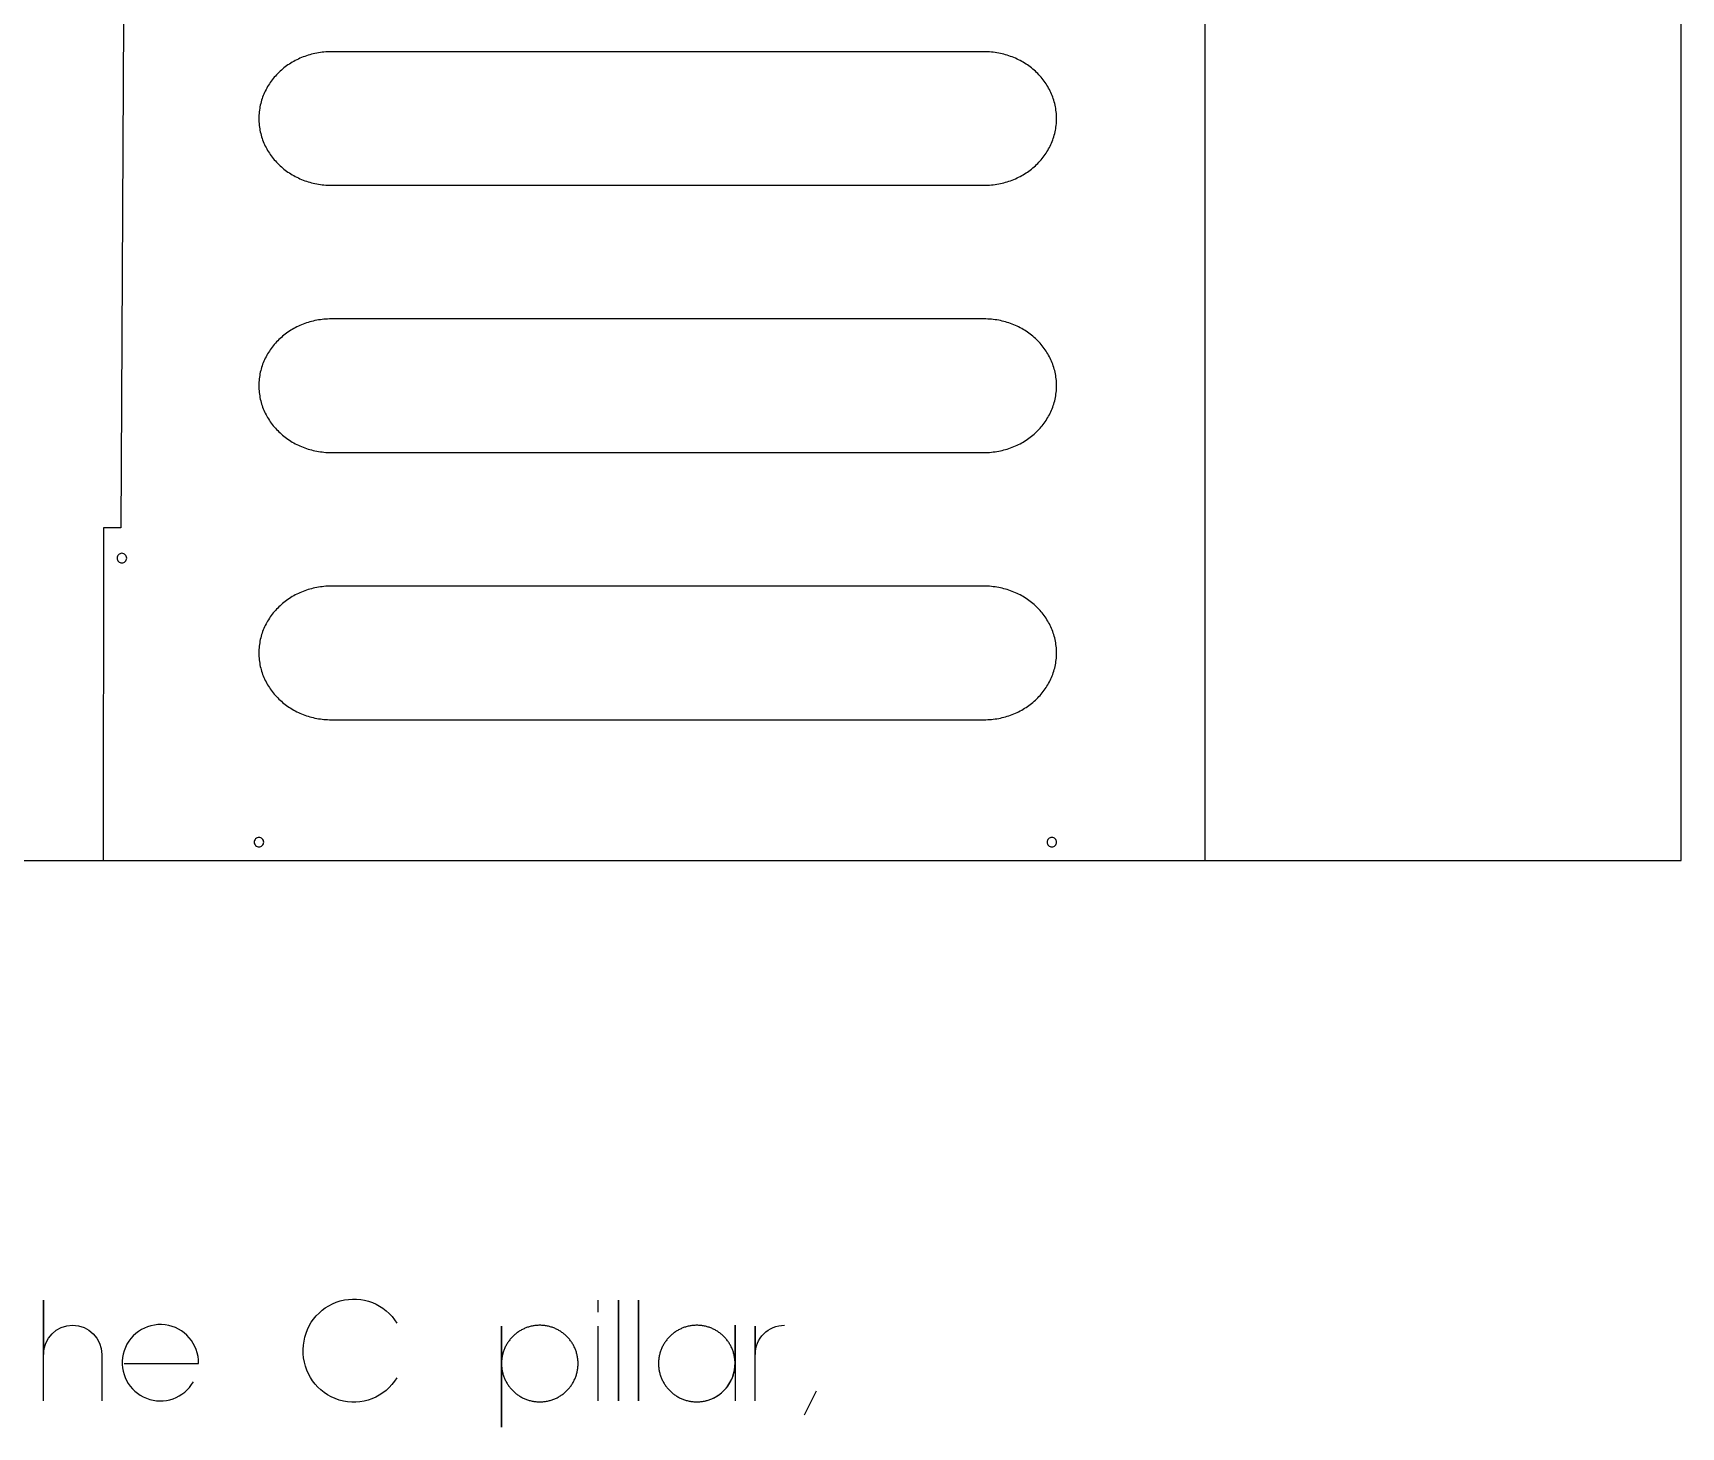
# Model space of a CAD drawing. Extents: x -841 to 7008, y -577 to 2808.
# Drawn here: x 2904 to 3722, y -281 to 411 of the extents above; entities that cross this region are included whole.
import ezdxf

# ---------------------------------------------------------------- set-up
doc = ezdxf.new("R2010")
doc.units = 0
for name, color, linetype in [('DEFAULT_LAYER', 1, 'CONTINUOUS'), ('T5_LOGOLAYER_2', 18, 'CONTINUOUS'), ('T5_LOGOLAYER_20', 18, 'CONTINUOUS'), ('T5_LOGOLAYER_21', 18, 'CONTINUOUS')]:
    doc.layers.add(name, color=color, linetype=linetype)

msp = doc.modelspace()

# ---------------------------------------------------------------- linework, layer by layer
at = {"layer": 'DEFAULT_LAYER'}
for points in [[(3015.81, 368.22), (3015.82, 367.36), (3015.86, 366.51), (3015.92, 365.67), (3016, 364.83), (3016.1, 364), (3016.23, 363.17), (3016.37, 362.35), (3016.54, 361.54), (3016.73, 360.73), (3016.94, 359.93), (3017.18, 359.14), (3017.43, 358.36), (3017.7, 357.59), (3018, 356.82), (3018.31, 356.06), (3018.64, 355.31), (3018.99, 354.57), (3019.36, 353.84), (3019.75, 353.12), (3020.16, 352.42), (3020.58, 351.72), (3021.02, 351.03), (3021.48, 350.35), (3021.96, 349.68), (3022.45, 349.03), (3022.96, 348.38), (3023.49, 347.75), (3024.03, 347.13), (3024.59, 346.52), (3025.16, 345.93), (3025.75, 345.34), (3026.36, 344.77), (3026.97, 344.22), (3027.61, 343.68), (3028.25, 343.15), (3028.91, 342.63), (3029.59, 342.13), (3030.27, 341.65), (3030.97, 341.18), (3031.68, 340.72), (3032.41, 340.29), (3033.14, 339.86), (3033.89, 339.45), (3034.65, 339.06), (3035.42, 338.69), (3036.2, 338.33), (3037, 337.99), (3037.8, 337.67), (3038.61, 337.36), (3039.43, 337.07), (3040.27, 336.8), (3041.11, 336.55), (3041.96, 336.32), (3042.81, 336.11), (3043.68, 335.91), (3044.56, 335.74), (3045.44, 335.58), (3046.33, 335.44), (3047.23, 335.33), (3048.13, 335.23), (3049.04, 335.16), (3049.96, 335.1), (3050.88, 335.07), (3051.81, 335.06), (3375.81, 335.06), (3376.74, 335.07), (3377.66, 335.1), (3378.58, 335.16), (3379.49, 335.23), (3380.4, 335.33), (3381.29, 335.44), (3382.18, 335.58), (3383.07, 335.74), (3383.94, 335.91), (3384.81, 336.11), (3385.67, 336.32), (3386.52, 336.55), (3387.36, 336.8), (3388.19, 337.07), (3389.01, 337.36), (3389.82, 337.67), (3390.63, 337.99), (3391.42, 338.33), (3392.2, 338.69), (3392.97, 339.06), (3393.73, 339.45), (3394.48, 339.86), (3395.21, 340.29), (3395.94, 340.72), (3396.65, 341.18), (3397.35, 341.65), (3398.04, 342.13), (3398.71, 342.63), (3399.37, 343.15), (3400.02, 343.68), (3400.65, 344.22), (3401.27, 344.77), (3401.87, 345.34), (3402.46, 345.93), (3403.03, 346.52), (3403.59, 347.13), (3404.13, 347.75), (3404.66, 348.38), (3405.17, 349.03), (3405.66, 349.68), (3406.14, 350.35), (3406.6, 351.03), (3407.04, 351.72), (3407.47, 352.42), (3407.87, 353.12), (3408.26, 353.84), (3408.63, 354.57), (3408.98, 355.31), (3409.31, 356.06), (3409.63, 356.82), (3409.92, 357.59), (3410.19, 358.36), (3410.45, 359.14), (3410.68, 359.93), (3410.89, 360.73), (3411.08, 361.54), (3411.25, 362.35), (3411.4, 363.17), (3411.52, 364), (3411.63, 364.83), (3411.71, 365.67), (3411.76, 366.51), (3411.8, 367.36), (3411.81, 368.22), (3411.8, 369.08), (3411.76, 369.93), (3411.71, 370.77), (3411.63, 371.61), (3411.52, 372.44), (3411.4, 373.27), (3411.25, 374.09), (3411.08, 374.9), (3410.89, 375.71), (3410.68, 376.51), (3410.45, 377.3), (3410.19, 378.08), (3409.92, 378.86), (3409.63, 379.62), (3409.31, 380.38), (3408.98, 381.13), (3408.63, 381.87), (3408.26, 382.6), (3407.87, 383.32), (3407.47, 384.03), (3407.04, 384.73), (3406.6, 385.41), (3406.14, 386.09), (3405.66, 386.76), (3405.17, 387.42), (3404.66, 388.06), (3404.13, 388.69), (3403.59, 389.31), (3403.03, 389.92), (3402.46, 390.52), (3401.87, 391.1), (3401.27, 391.67), (3400.65, 392.22), (3400.02, 392.77), (3399.37, 393.29), (3398.71, 393.81), (3398.04, 394.31), (3397.35, 394.79), (3396.65, 395.26), (3395.94, 395.72), (3395.21, 396.16), (3394.48, 396.58), (3393.73, 396.99), (3392.97, 397.38), (3392.2, 397.75), (3391.42, 398.11), (3390.63, 398.45), (3389.82, 398.77), (3389.01, 399.08), (3388.19, 399.37), (3387.36, 399.64), (3386.52, 399.89), (3385.67, 400.12), (3384.81, 400.34), (3383.94, 400.53), (3383.07, 400.71), (3382.18, 400.86), (3381.29, 401), (3380.4, 401.11), (3379.49, 401.21), (3378.58, 401.28), (3377.66, 401.34), (3376.74, 401.37), (3375.81, 401.38), (3051.81, 401.38), (3050.88, 401.37), (3049.96, 401.34), (3049.04, 401.28), (3048.13, 401.21), (3047.23, 401.11), (3046.33, 401), (3045.44, 400.86), (3044.56, 400.71), (3043.68, 400.53), (3042.81, 400.34), (3041.96, 400.12), (3041.11, 399.89), (3040.27, 399.64), (3039.43, 399.37), (3038.61, 399.08), (3037.8, 398.77), (3037, 398.45), (3036.2, 398.11), (3035.42, 397.75), (3034.65, 397.38), (3033.89, 396.99), (3033.14, 396.58), (3032.41, 396.16), (3031.68, 395.72), (3030.97, 395.26), (3030.27, 394.79), (3029.59, 394.31), (3028.91, 393.81), (3028.25, 393.29), (3027.61, 392.77), (3026.97, 392.22), (3026.36, 391.67), (3025.75, 391.1), (3025.16, 390.52), (3024.59, 389.92), (3024.03, 389.31), (3023.49, 388.69), (3022.96, 388.06), (3022.45, 387.42), (3021.96, 386.76), (3021.48, 386.09), (3021.02, 385.41), (3020.58, 384.73), (3020.16, 384.03), (3019.75, 383.32), (3019.36, 382.6), (3018.99, 381.87), (3018.64, 381.13), (3018.31, 380.38), (3018, 379.62), (3017.7, 378.86), (3017.43, 378.08), (3017.18, 377.3), (3016.94, 376.51), (3016.73, 375.71), (3016.54, 374.9), (3016.37, 374.09), (3016.23, 373.27), (3016.1, 372.44), (3016, 371.61), (3015.92, 370.77), (3015.86, 369.93), (3015.82, 369.08)], [(3015.81, 235.59), (3015.82, 234.73), (3015.86, 233.88), (3015.92, 233.03), (3016, 232.2), (3016.1, 231.36), (3016.23, 230.54), (3016.37, 229.72), (3016.54, 228.9), (3016.73, 228.1), (3016.94, 227.3), (3017.18, 226.51), (3017.43, 225.73), (3017.7, 224.95), (3018, 224.18), (3018.31, 223.43), (3018.64, 222.68), (3018.99, 221.94), (3019.36, 221.21), (3019.75, 220.49), (3020.16, 219.78), (3020.58, 219.08), (3021.02, 218.39), (3021.48, 217.71), (3021.96, 217.05), (3022.45, 216.39), (3022.96, 215.75), (3023.49, 215.11), (3024.03, 214.49), (3024.59, 213.89), (3025.16, 213.29), (3025.75, 212.71), (3026.36, 212.14), (3026.97, 211.58), (3027.61, 211.04), (3028.25, 210.51), (3028.91, 210), (3029.59, 209.5), (3030.27, 209.01), (3030.97, 208.54), (3031.68, 208.09), (3032.41, 207.65), (3033.14, 207.23), (3033.89, 206.82), (3034.65, 206.43), (3035.42, 206.05), (3036.2, 205.7), (3037, 205.36), (3037.8, 205.03), (3038.61, 204.73), (3039.43, 204.44), (3040.27, 204.17), (3041.11, 203.92), (3041.96, 203.69), (3042.81, 203.47), (3043.68, 203.28), (3044.56, 203.1), (3045.44, 202.95), (3046.33, 202.81), (3047.23, 202.69), (3048.13, 202.6), (3049.04, 202.52), (3049.96, 202.47), (3050.88, 202.44), (3051.81, 202.43), (3375.81, 202.43), (3376.74, 202.44), (3377.66, 202.47), (3378.58, 202.52), (3379.49, 202.6), (3380.4, 202.69), (3381.29, 202.81), (3382.18, 202.95), (3383.07, 203.1), (3383.94, 203.28), (3384.81, 203.47), (3385.67, 203.69), (3386.52, 203.92), (3387.36, 204.17), (3388.19, 204.44), (3389.01, 204.73), (3389.82, 205.03), (3390.63, 205.36), (3391.42, 205.7), (3392.2, 206.05), (3392.97, 206.43), (3393.73, 206.82), (3394.48, 207.23), (3395.21, 207.65), (3395.94, 208.09), (3396.65, 208.54), (3397.35, 209.01), (3398.04, 209.5), (3398.71, 210), (3399.37, 210.51), (3400.02, 211.04), (3400.65, 211.58), (3401.27, 212.14), (3401.87, 212.71), (3402.46, 213.29), (3403.03, 213.89), (3403.59, 214.49), (3404.13, 215.11), (3404.66, 215.75), (3405.17, 216.39), (3405.66, 217.05), (3406.14, 217.71), (3406.6, 218.39), (3407.04, 219.08), (3407.47, 219.78), (3407.87, 220.49), (3408.26, 221.21), (3408.63, 221.94), (3408.98, 222.68), (3409.31, 223.43), (3409.63, 224.18), (3409.92, 224.95), (3410.19, 225.73), (3410.45, 226.51), (3410.68, 227.3), (3410.89, 228.1), (3411.08, 228.9), (3411.25, 229.72), (3411.4, 230.54), (3411.52, 231.36), (3411.63, 232.2), (3411.71, 233.03), (3411.76, 233.88), (3411.8, 234.73), (3411.81, 235.59), (3411.8, 236.44), (3411.76, 237.29), (3411.71, 238.14), (3411.63, 238.98), (3411.52, 239.81), (3411.4, 240.64), (3411.25, 241.46), (3411.08, 242.27), (3410.89, 243.07), (3410.68, 243.87), (3410.45, 244.66), (3410.19, 245.45), (3409.92, 246.22), (3409.63, 246.99), (3409.31, 247.74), (3408.98, 248.49), (3408.63, 249.23), (3408.26, 249.96), (3407.87, 250.68), (3407.47, 251.39), (3407.04, 252.09), (3406.6, 252.78), (3406.14, 253.46), (3405.66, 254.13), (3405.17, 254.78), (3404.66, 255.43), (3404.13, 256.06), (3403.59, 256.68), (3403.03, 257.29), (3402.46, 257.88), (3401.87, 258.46), (3401.27, 259.03), (3400.65, 259.59), (3400.02, 260.13), (3399.37, 260.66), (3398.71, 261.17), (3398.04, 261.67), (3397.35, 262.16), (3396.65, 262.63), (3395.94, 263.08), (3395.21, 263.52), (3394.48, 263.94), (3393.73, 264.35), (3392.97, 264.74), (3392.2, 265.12), (3391.42, 265.47), (3390.63, 265.82), (3389.82, 266.14), (3389.01, 266.44), (3388.19, 266.73), (3387.36, 267), (3386.52, 267.25), (3385.67, 267.49), (3384.81, 267.7), (3383.94, 267.9), (3383.07, 268.07), (3382.18, 268.23), (3381.29, 268.36), (3380.4, 268.48), (3379.49, 268.57), (3378.58, 268.65), (3377.66, 268.7), (3376.74, 268.73), (3375.81, 268.74), (3051.81, 268.74), (3050.88, 268.73), (3049.96, 268.7), (3049.04, 268.65), (3048.13, 268.57), (3047.23, 268.48), (3046.33, 268.36), (3045.44, 268.23), (3044.56, 268.07), (3043.68, 267.9), (3042.81, 267.7), (3041.96, 267.49), (3041.11, 267.25), (3040.27, 267), (3039.43, 266.73), (3038.61, 266.44), (3037.8, 266.14), (3037, 265.82), (3036.2, 265.47), (3035.42, 265.12), (3034.65, 264.74), (3033.89, 264.35), (3033.14, 263.94), (3032.41, 263.52), (3031.68, 263.08), (3030.97, 262.63), (3030.27, 262.16), (3029.59, 261.67), (3028.91, 261.17), (3028.25, 260.66), (3027.61, 260.13), (3026.97, 259.59), (3026.36, 259.03), (3025.75, 258.46), (3025.16, 257.88), (3024.59, 257.29), (3024.03, 256.68), (3023.49, 256.06), (3022.96, 255.43), (3022.45, 254.78), (3021.96, 254.13), (3021.48, 253.46), (3021.02, 252.78), (3020.58, 252.09), (3020.16, 251.39), (3019.75, 250.68), (3019.36, 249.96), (3018.99, 249.23), (3018.64, 248.49), (3018.31, 247.74), (3018, 246.99), (3017.7, 246.22), (3017.43, 245.45), (3017.18, 244.66), (3016.94, 243.87), (3016.73, 243.07), (3016.54, 242.27), (3016.37, 241.46), (3016.23, 240.64), (3016.1, 239.81), (3016, 238.98), (3015.92, 238.14), (3015.86, 237.29), (3015.82, 236.44)], [(3015.81, 102.95), (3015.82, 102.1), (3015.86, 101.24), (3015.92, 100.4), (3016, 99.56), (3016.1, 98.73), (3016.23, 97.9), (3016.37, 97.08), (3016.54, 96.27), (3016.73, 95.46), (3016.94, 94.66), (3017.18, 93.87), (3017.43, 93.09), (3017.7, 92.32), (3018, 91.55), (3018.31, 90.79), (3018.64, 90.04), (3018.99, 89.31), (3019.36, 88.58), (3019.75, 87.86), (3020.16, 87.15), (3020.58, 86.45), (3021.02, 85.76), (3021.48, 85.08), (3021.96, 84.41), (3022.45, 83.76), (3022.96, 83.11), (3023.49, 82.48), (3024.03, 81.86), (3024.59, 81.25), (3025.16, 80.66), (3025.75, 80.07), (3026.36, 79.5), (3026.97, 78.95), (3027.61, 78.41), (3028.25, 77.88), (3028.91, 77.36), (3029.59, 76.86), (3030.27, 76.38), (3030.97, 75.91), (3031.68, 75.46), (3032.41, 75.02), (3033.14, 74.59), (3033.89, 74.19), (3034.65, 73.79), (3035.42, 73.42), (3036.2, 73.06), (3037, 72.72), (3037.8, 72.4), (3038.61, 72.09), (3039.43, 71.8), (3040.27, 71.53), (3041.11, 71.28), (3041.96, 71.05), (3042.81, 70.84), (3043.68, 70.64), (3044.56, 70.47), (3045.44, 70.31), (3046.33, 70.17), (3047.23, 70.06), (3048.13, 69.96), (3049.04, 69.89), (3049.96, 69.84), (3050.88, 69.8), (3051.81, 69.79), (3375.81, 69.79), (3376.74, 69.8), (3377.66, 69.84), (3378.58, 69.89), (3379.49, 69.96), (3380.4, 70.06), (3381.29, 70.17), (3382.18, 70.31), (3383.07, 70.47), (3383.94, 70.64), (3384.81, 70.84), (3385.67, 71.05), (3386.52, 71.28), (3387.36, 71.53), (3388.19, 71.8), (3389.01, 72.09), (3389.82, 72.4), (3390.63, 72.72), (3391.42, 73.06), (3392.2, 73.42), (3392.97, 73.79), (3393.73, 74.19), (3394.48, 74.59), (3395.21, 75.02), (3395.94, 75.46), (3396.65, 75.91), (3397.35, 76.38), (3398.04, 76.86), (3398.71, 77.36), (3399.37, 77.88), (3400.02, 78.41), (3400.65, 78.95), (3401.27, 79.5), (3401.87, 80.07), (3402.46, 80.66), (3403.03, 81.25), (3403.59, 81.86), (3404.13, 82.48), (3404.66, 83.11), (3405.17, 83.76), (3405.66, 84.41), (3406.14, 85.08), (3406.6, 85.76), (3407.04, 86.45), (3407.47, 87.15), (3407.87, 87.86), (3408.26, 88.58), (3408.63, 89.31), (3408.98, 90.04), (3409.31, 90.79), (3409.63, 91.55), (3409.92, 92.32), (3410.19, 93.09), (3410.45, 93.87), (3410.68, 94.66), (3410.89, 95.46), (3411.08, 96.27), (3411.25, 97.08), (3411.4, 97.9), (3411.52, 98.73), (3411.63, 99.56), (3411.71, 100.4), (3411.76, 101.24), (3411.8, 102.1), (3411.81, 102.95), (3411.8, 103.81), (3411.76, 104.66), (3411.71, 105.5), (3411.63, 106.34), (3411.52, 107.17), (3411.4, 108), (3411.25, 108.82), (3411.08, 109.63), (3410.89, 110.44), (3410.68, 111.24), (3410.45, 112.03), (3410.19, 112.81), (3409.92, 113.59), (3409.63, 114.35), (3409.31, 115.11), (3408.98, 115.86), (3408.63, 116.6), (3408.26, 117.33), (3407.87, 118.05), (3407.47, 118.76), (3407.04, 119.46), (3406.6, 120.15), (3406.14, 120.82), (3405.66, 121.49), (3405.17, 122.15), (3404.66, 122.79), (3404.13, 123.42), (3403.59, 124.04), (3403.03, 124.65), (3402.46, 125.25), (3401.87, 125.83), (3401.27, 126.4), (3400.65, 126.95), (3400.02, 127.5), (3399.37, 128.02), (3398.71, 128.54), (3398.04, 129.04), (3397.35, 129.52), (3396.65, 129.99), (3395.94, 130.45), (3395.21, 130.89), (3394.48, 131.31), (3393.73, 131.72), (3392.97, 132.11), (3392.2, 132.48), (3391.42, 132.84), (3390.63, 133.18), (3389.82, 133.5), (3389.01, 133.81), (3388.19, 134.1), (3387.36, 134.37), (3386.52, 134.62), (3385.67, 134.85), (3384.81, 135.07), (3383.94, 135.26), (3383.07, 135.44), (3382.18, 135.59), (3381.29, 135.73), (3380.4, 135.84), (3379.49, 135.94), (3378.58, 136.01), (3377.66, 136.07), (3376.74, 136.1), (3375.81, 136.11), (3051.81, 136.11), (3050.88, 136.1), (3049.96, 136.07), (3049.04, 136.01), (3048.13, 135.94), (3047.23, 135.84), (3046.33, 135.73), (3045.44, 135.59), (3044.56, 135.44), (3043.68, 135.26), (3042.81, 135.07), (3041.96, 134.85), (3041.11, 134.62), (3040.27, 134.37), (3039.43, 134.1), (3038.61, 133.81), (3037.8, 133.5), (3037, 133.18), (3036.2, 132.84), (3035.42, 132.48), (3034.65, 132.11), (3033.89, 131.72), (3033.14, 131.31), (3032.41, 130.89), (3031.68, 130.45), (3030.97, 129.99), (3030.27, 129.52), (3029.59, 129.04), (3028.91, 128.54), (3028.25, 128.02), (3027.61, 127.5), (3026.97, 126.95), (3026.36, 126.4), (3025.75, 125.83), (3025.16, 125.25), (3024.59, 124.65), (3024.03, 124.04), (3023.49, 123.42), (3022.96, 122.79), (3022.45, 122.15), (3021.96, 121.49), (3021.48, 120.82), (3021.02, 120.15), (3020.58, 119.46), (3020.16, 118.76), (3019.75, 118.05), (3019.36, 117.33), (3018.99, 116.6), (3018.64, 115.86), (3018.31, 115.11), (3018, 114.35), (3017.7, 113.59), (3017.43, 112.81), (3017.18, 112.03), (3016.94, 111.24), (3016.73, 110.44), (3016.54, 109.63), (3016.37, 108.82), (3016.23, 108), (3016.1, 107.17), (3016, 106.34), (3015.92, 105.5), (3015.86, 104.66), (3015.82, 103.81)]]:
    msp.add_lwpolyline(points, close=True, dxfattribs=at)
for points in [[(3015.87, 11.37, 0.414214), (3013.52, 9.02, 0.414214), (3015.87, 6.67, 0.414214), (3018.22, 9.02, 0.414214)], [(3409.47, 11.37, 0.414214), (3407.12, 9.02, 0.414214), (3409.47, 6.67, 0.414214), (3411.82, 9.02, 0.414214)]]:
    msp.add_lwpolyline(points, format="xyb", close=True, dxfattribs=at)
at = {"layer": 'T5_LOGOLAYER_2'}
for points in [[(2908.88, -268.28), (2908.88, -218.28), (2908.88, -245.28, -1), (2937.88, -245.28), (2937.88, -268.28)], [(3084.38, -256.78, -0.77786), (3037.88, -242.78, -0.756443), (3084.38, -229.78)], [(2948.88, -249.78), (2985.88, -249.78, 0.90232), (2948.44, -245.12, 0.862347), (2983.38, -258.78)], [(3233.21, -268.78, 0.421631), (3252.21, -249.28), (3252.21, -230.78), (3252.21, -268.28)], [(3262.21, -268.28), (3262.21, -231.28), (3262.21, -245.28, -0.416092), (3276.71, -230.78)]]:
    msp.add_lwpolyline(points, format="xyb", dxfattribs=at)
for points in [[(3184.28, -224.28), (3184.28, -218.28)], [(3184.28, -268.28), (3184.28, -231.28)], [(3286.71, -275.28), (3292.71, -263.28)]]:
    msp.add_lwpolyline(points, dxfattribs=at)
for points in [[(3194.28, -268.28), (3194.28, -218.28)], [(3204.28, -268.28), (3204.28, -218.28)], [(3136.28, -268.28), (3136.28, -231.28), (3136.28, -249.78), (3136.28, -250.27), (3136.3, -250.76), (3136.33, -251.25), (3136.37, -251.73), (3136.43, -252.2), (3136.49, -252.68), (3136.57, -253.15), (3136.66, -253.61), (3136.76, -254.07), (3136.87, -254.53), (3137, -254.99), (3137.13, -255.43), (3137.27, -255.88), (3137.43, -256.32), (3137.59, -256.75), (3137.77, -257.18), (3137.95, -257.6), (3138.15, -258.02), (3138.35, -258.43), (3138.57, -258.84), (3138.79, -259.24), (3139.03, -259.64), (3139.27, -260.02), (3139.52, -260.41), (3139.78, -260.78), (3140.05, -261.15), (3140.33, -261.51), (3140.61, -261.87), (3140.91, -262.22), (3141.21, -262.56), (3141.52, -262.89), (3141.84, -263.22), (3142.17, -263.54), (3142.5, -263.85), (3142.84, -264.15), (3143.19, -264.45), (3143.55, -264.73), (3143.91, -265.01), (3144.28, -265.28), (3144.65, -265.54), (3145.04, -265.79), (3145.42, -266.03), (3145.82, -266.27), (3146.22, -266.49), (3146.63, -266.71), (3147.04, -266.91), (3147.46, -267.11), (3147.88, -267.29), (3148.31, -267.47), (3148.74, -267.63), (3149.18, -267.79), (3149.63, -267.93), (3150.07, -268.06), (3150.53, -268.19), (3150.99, -268.3), (3151.45, -268.4), (3151.91, -268.49), (3152.38, -268.57), (3152.86, -268.63), (3153.33, -268.69), (3153.81, -268.73), (3154.3, -268.76), (3154.79, -268.78), (3155.28, -268.78), (3155.77, -268.78), (3156.25, -268.76), (3156.74, -268.73), (3157.22, -268.69), (3157.7, -268.63), (3158.17, -268.57), (3158.64, -268.49), (3159.11, -268.4), (3159.57, -268.3), (3160.02, -268.19), (3160.48, -268.06), (3160.93, -267.93), (3161.37, -267.79), (3161.81, -267.63), (3162.24, -267.47), (3162.67, -267.29), (3163.1, -267.11), (3163.51, -266.91), (3163.93, -266.71), (3164.33, -266.49), (3164.73, -266.27), (3165.13, -266.03), (3165.52, -265.79), (3165.9, -265.54), (3166.27, -265.28), (3166.64, -265.01), (3167.01, -264.73), (3167.36, -264.45), (3167.71, -264.15), (3168.05, -263.85), (3168.38, -263.54), (3168.71, -263.22), (3169.03, -262.89), (3169.34, -262.56), (3169.64, -262.22), (3169.94, -261.87), (3170.22, -261.51), (3170.5, -261.15), (3170.77, -260.78), (3171.03, -260.41), (3171.28, -260.02), (3171.53, -259.64), (3171.76, -259.24), (3171.98, -258.84), (3172.2, -258.43), (3172.4, -258.02), (3172.6, -257.6), (3172.78, -257.18), (3172.96, -256.75), (3173.12, -256.32), (3173.28, -255.88), (3173.42, -255.43), (3173.56, -254.99), (3173.68, -254.53), (3173.79, -254.07), (3173.89, -253.61), (3173.98, -253.15), (3174.06, -252.68), (3174.12, -252.2), (3174.18, -251.73), (3174.22, -251.25), (3174.25, -250.76), (3174.27, -250.27), (3174.28, -249.78), (3174.27, -249.29), (3174.25, -248.81), (3174.22, -248.32), (3174.18, -247.84), (3174.12, -247.36), (3174.06, -246.89), (3173.98, -246.42), (3173.89, -245.95), (3173.79, -245.49), (3173.68, -245.04), (3173.56, -244.58), (3173.42, -244.13), (3173.28, -243.69), (3173.12, -243.25), (3172.96, -242.82), (3172.78, -242.39), (3172.6, -241.96), (3172.4, -241.55), (3172.2, -241.13), (3171.98, -240.73), (3171.76, -240.33), (3171.53, -239.93), (3171.28, -239.54), (3171.03, -239.16), (3170.77, -238.79), (3170.5, -238.42), (3170.22, -238.05), (3169.94, -237.7), (3169.64, -237.35), (3169.34, -237.01), (3169.03, -236.68), (3168.71, -236.35), (3168.38, -236.03), (3168.05, -235.72), (3167.71, -235.42), (3167.36, -235.12), (3167.01, -234.84), (3166.64, -234.56), (3166.27, -234.29), (3165.9, -234.03), (3165.52, -233.78), (3165.13, -233.53), (3164.73, -233.3), (3164.33, -233.08), (3163.93, -232.86), (3163.51, -232.66), (3163.1, -232.46), (3162.67, -232.28), (3162.24, -232.1), (3161.81, -231.94), (3161.37, -231.78), (3160.93, -231.64), (3160.48, -231.5), (3160.02, -231.38), (3159.57, -231.27), (3159.11, -231.17), (3158.64, -231.08), (3158.17, -231), (3157.7, -230.94), (3157.22, -230.88), (3156.74, -230.84), (3156.25, -230.81), (3155.77, -230.79), (3155.28, -230.78), (3154.79, -230.79), (3154.3, -230.81), (3153.81, -230.84), (3153.33, -230.88), (3152.86, -230.94), (3152.38, -231), (3151.91, -231.08), (3151.45, -231.17), (3150.99, -231.27), (3150.53, -231.38), (3150.07, -231.5), (3149.63, -231.64), (3149.18, -231.78), (3148.74, -231.94), (3148.31, -232.1), (3147.88, -232.28), (3147.46, -232.46), (3147.04, -232.66), (3146.63, -232.86), (3146.22, -233.08), (3145.82, -233.3), (3145.42, -233.53), (3145.04, -233.78), (3144.65, -234.03), (3144.28, -234.29), (3143.91, -234.56), (3143.55, -234.84), (3143.19, -235.12), (3142.84, -235.42), (3142.5, -235.72), (3142.17, -236.03), (3141.84, -236.35), (3141.52, -236.68), (3141.21, -237.01), (3140.91, -237.35), (3140.61, -237.7), (3140.33, -238.05), (3140.05, -238.42), (3139.78, -238.79), (3139.52, -239.16), (3139.27, -239.54), (3139.03, -239.93), (3138.79, -240.33), (3138.57, -240.73), (3138.35, -241.13), (3138.15, -241.55), (3137.95, -241.96), (3137.77, -242.39), (3137.59, -242.82), (3137.43, -243.25), (3137.27, -243.69), (3137.13, -244.13), (3137, -244.58), (3136.87, -245.04), (3136.76, -245.49), (3136.66, -245.95), (3136.57, -246.42), (3136.49, -246.89), (3136.43, -247.36), (3136.37, -247.84), (3136.33, -248.32), (3136.3, -248.81), (3136.28, -249.29), (3136.28, -249.78), (3136.28, -281.28)], [(3233.21, -268.78), (3233.7, -268.78), (3234.19, -268.76), (3234.67, -268.73), (3235.15, -268.69), (3235.63, -268.63), (3236.1, -268.57), (3236.57, -268.49), (3237.04, -268.4), (3237.5, -268.3), (3237.96, -268.19), (3238.41, -268.06), (3238.86, -267.93), (3239.3, -267.79), (3239.74, -267.63), (3240.18, -267.47), (3240.6, -267.29), (3241.03, -267.11), (3241.45, -266.91), (3241.86, -266.71), (3242.27, -266.49), (3242.67, -266.27), (3243.06, -266.03), (3243.45, -265.79), (3243.83, -265.54), (3244.21, -265.28), (3244.58, -265.01), (3244.94, -264.73), (3245.3, -264.45), (3245.64, -264.15), (3245.98, -263.85), (3246.32, -263.54), (3246.64, -263.22), (3246.96, -262.89), (3247.27, -262.56), (3247.58, -262.22), (3247.87, -261.87), (3248.16, -261.51), (3248.43, -261.15), (3248.7, -260.78), (3248.96, -260.41), (3249.22, -260.02), (3249.46, -259.64), (3249.69, -259.24), (3249.92, -258.84), (3250.13, -258.43), (3250.34, -258.02), (3250.53, -257.6), (3250.72, -257.18), (3250.89, -256.75), (3251.06, -256.32), (3251.21, -255.88), (3251.36, -255.43), (3251.49, -254.99), (3251.61, -254.53), (3251.72, -254.07), (3251.82, -253.61), (3251.91, -253.15), (3251.99, -252.68), (3252.06, -252.2), (3252.11, -251.73), (3252.15, -251.25), (3252.18, -250.76), (3252.2, -250.27), (3252.21, -249.78), (3252.2, -249.29), (3252.18, -248.81), (3252.15, -248.32), (3252.11, -247.84), (3252.06, -247.36), (3251.99, -246.89), (3251.91, -246.42), (3251.82, -245.95), (3251.72, -245.49), (3251.61, -245.04), (3251.49, -244.58), (3251.36, -244.13), (3251.21, -243.69), (3251.06, -243.25), (3250.89, -242.82), (3250.72, -242.39), (3250.53, -241.96), (3250.34, -241.55), (3250.13, -241.13), (3249.92, -240.73), (3249.69, -240.33), (3249.46, -239.93), (3249.22, -239.54), (3248.96, -239.16), (3248.7, -238.79), (3248.43, -238.42), (3248.16, -238.05), (3247.87, -237.7), (3247.58, -237.35), (3247.27, -237.01), (3246.96, -236.68), (3246.64, -236.35), (3246.32, -236.03), (3245.98, -235.72), (3245.64, -235.42), (3245.3, -235.12), (3244.94, -234.84), (3244.58, -234.56), (3244.21, -234.29), (3243.83, -234.03), (3243.45, -233.78), (3243.06, -233.53), (3242.67, -233.3), (3242.27, -233.08), (3241.86, -232.86), (3241.45, -232.66), (3241.03, -232.46), (3240.6, -232.28), (3240.18, -232.1), (3239.74, -231.94), (3239.3, -231.78), (3238.86, -231.64), (3238.41, -231.5), (3237.96, -231.38), (3237.5, -231.27), (3237.04, -231.17), (3236.57, -231.08), (3236.1, -231), (3235.63, -230.94), (3235.15, -230.88), (3234.67, -230.84), (3234.19, -230.81), (3233.7, -230.79), (3233.21, -230.78), (3232.72, -230.79), (3232.23, -230.81), (3231.75, -230.84), (3231.27, -230.88), (3230.79, -230.94), (3230.32, -231), (3229.85, -231.08), (3229.38, -231.17), (3228.92, -231.27), (3228.46, -231.38), (3228.01, -231.5), (3227.56, -231.64), (3227.12, -231.78), (3226.68, -231.94), (3226.24, -232.1), (3225.81, -232.28), (3225.39, -232.46), (3224.97, -232.66), (3224.56, -232.86), (3224.15, -233.08), (3223.75, -233.3), (3223.36, -233.53), (3222.97, -233.78), (3222.59, -234.03), (3222.21, -234.29), (3221.84, -234.56), (3221.48, -234.84), (3221.12, -235.12), (3220.78, -235.42), (3220.43, -235.72), (3220.1, -236.03), (3219.77, -236.35), (3219.46, -236.68), (3219.15, -237.01), (3218.84, -237.35), (3218.55, -237.7), (3218.26, -238.05), (3217.98, -238.42), (3217.71, -238.79), (3217.45, -239.16), (3217.2, -239.54), (3216.96, -239.93), (3216.73, -240.33), (3216.5, -240.73), (3216.29, -241.13), (3216.08, -241.55), (3215.89, -241.96), (3215.7, -242.39), (3215.53, -242.82), (3215.36, -243.25), (3215.21, -243.69), (3215.06, -244.13), (3214.93, -244.58), (3214.81, -245.04), (3214.7, -245.49), (3214.6, -245.95), (3214.51, -246.42), (3214.43, -246.89), (3214.36, -247.36), (3214.31, -247.84), (3214.26, -248.32), (3214.23, -248.81), (3214.22, -249.29), (3214.21, -249.78), (3214.22, -250.27), (3214.23, -250.76), (3214.26, -251.25), (3214.31, -251.73), (3214.36, -252.2), (3214.43, -252.68), (3214.51, -253.15), (3214.6, -253.61), (3214.7, -254.07), (3214.81, -254.53), (3214.93, -254.99), (3215.06, -255.43), (3215.21, -255.88), (3215.36, -256.32), (3215.53, -256.75), (3215.7, -257.18), (3215.89, -257.6), (3216.08, -258.02), (3216.29, -258.43), (3216.5, -258.84), (3216.73, -259.24), (3216.96, -259.64), (3217.2, -260.02), (3217.45, -260.41), (3217.71, -260.78), (3217.98, -261.15), (3218.26, -261.51), (3218.55, -261.87), (3218.84, -262.22), (3219.15, -262.56), (3219.46, -262.89), (3219.77, -263.22), (3220.1, -263.54), (3220.43, -263.85), (3220.78, -264.15), (3221.12, -264.45), (3221.48, -264.73), (3221.84, -265.01), (3222.21, -265.28), (3222.59, -265.54), (3222.97, -265.79), (3223.36, -266.03), (3223.75, -266.27), (3224.15, -266.49), (3224.56, -266.71), (3224.97, -266.91), (3225.39, -267.11), (3225.81, -267.29), (3226.24, -267.47), (3226.68, -267.63), (3227.12, -267.79), (3227.56, -267.93), (3228.01, -268.06), (3228.46, -268.19), (3228.92, -268.3), (3229.38, -268.4), (3229.85, -268.49), (3230.32, -268.57), (3230.79, -268.63), (3231.27, -268.69), (3231.75, -268.73), (3232.23, -268.76), (3232.72, -268.78)]]:
    msp.add_lwpolyline(points, close=True, dxfattribs=at)
at = {"layer": 'T5_LOGOLAYER_20'}
msp.add_lwpolyline([(2501.8, 0), (3721.8, 0), (3721.8, 2440), (2501.8, 2440)], close=True, dxfattribs=at)
msp.add_lwpolyline([(2947.8, 152.4, 0.414214), (2945.4, 150, 0.414214), (2947.8, 147.6, 0.414214), (2950.2, 150, 0.414214)], format="xyb", close=True, dxfattribs=at)
at = {"layer": 'T5_LOGOLAYER_21'}
msp.add_lwpolyline([(2938.58, 0), (3485.58, 0), (3485.79, 1267), (2926.36, 1267), (2905.55, 462), (2948.55, 417.1), (2947.31, 164.99), (2938.75, 165)], close=True, dxfattribs=at)

doc.saveas('drawing.dxf')
